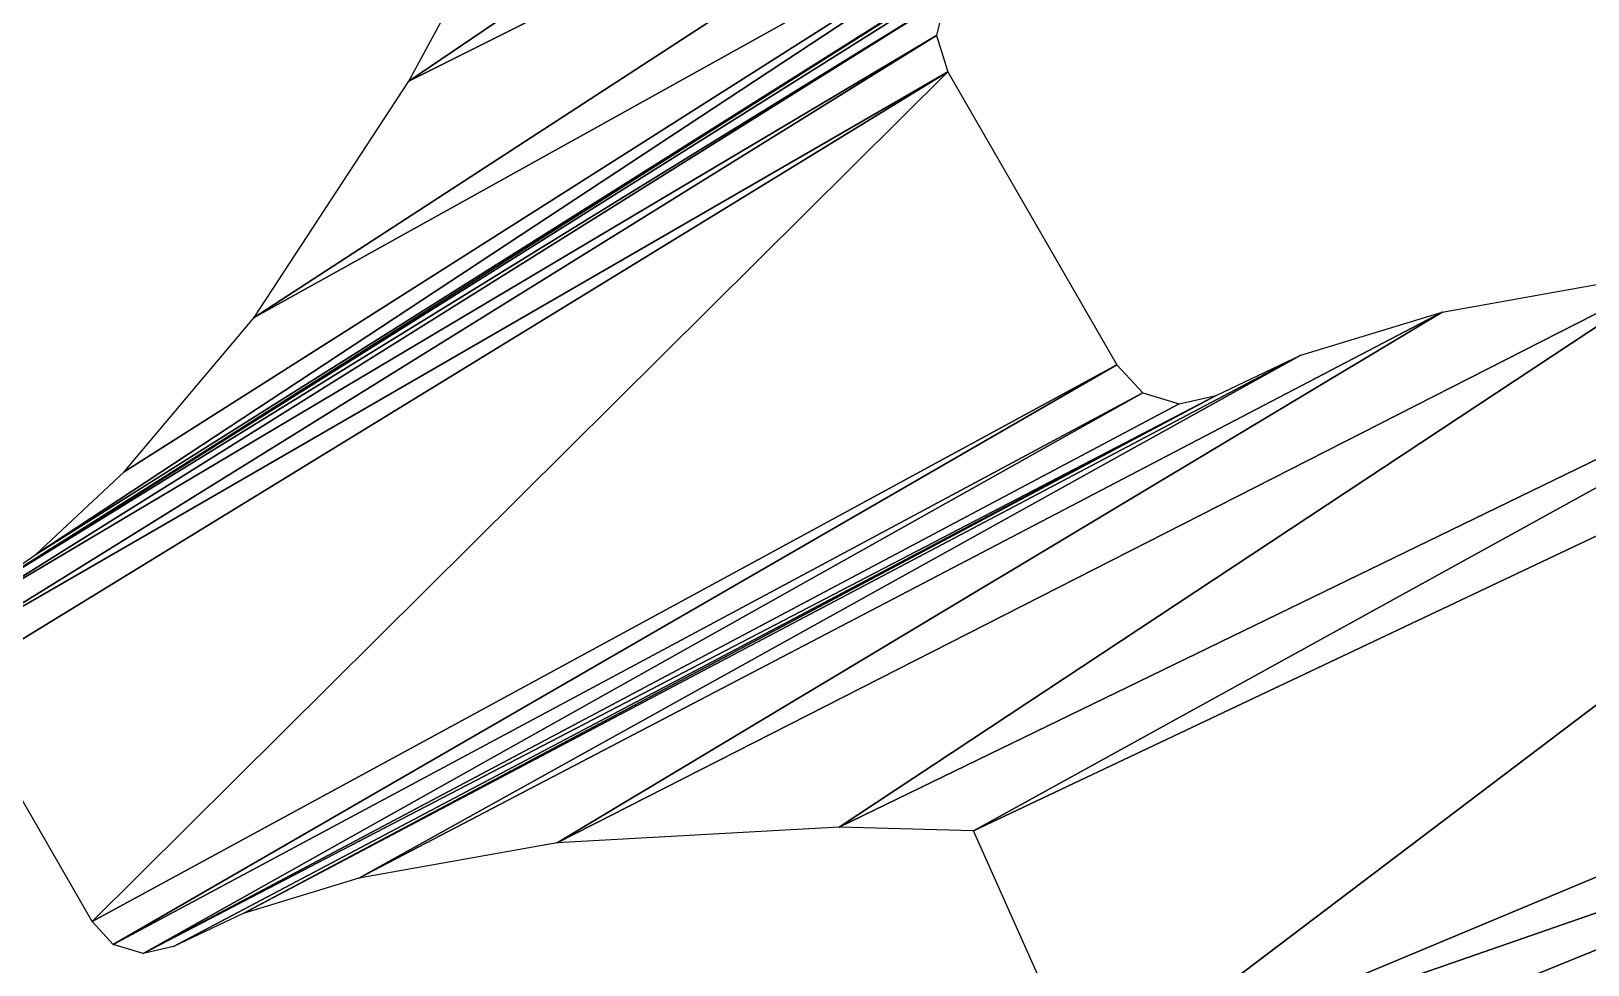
# Model space of a CAD drawing. Header units: inches. Extents: x 62 to 1153, y 3 to 780.
# Drawn here: x 110.134 to 115.013, y 36.73 to 39.656 of the extents above; entities that cross this region are included whole.
import ezdxf

# ---------------------------------------------------------------- set-up
doc = ezdxf.new("R2010")
doc.units = ezdxf.units.IN
doc.header["$MEASUREMENT"] = 0
doc.layers.add('Main_Gear', color=4, linetype='Continuous')

msp = doc.modelspace()

# ---------------------------------------------------------------- linework, layer by layer
at = {"layer": 'Main_Gear'}
for points in [[(114.1562, 40.9178, -7.4682), (111.3175, 39.4989, -11.4682), (114.747, 41.821, -7.4682)], [(111.518, 39.8692, -11.4682), (114.747, 41.821, -7.4682), (111.3175, 39.4989, -11.4682)], [(111.3175, 39.4989, -11.4682), (114.1562, 40.9178, -7.4682), (110.833, 38.7582, -11.4682)], [(113.6594, 40.3282, -7.4682), (110.833, 38.7582, -11.4682), (114.1562, 40.9178, -7.4682)], [(113.6594, 40.3282, -7.4682), (110.1484, 38.0159, -11.4682), (110.4256, 38.2748, -11.4682)], [(110.1484, 38.0159, -11.4682), (113.6594, 40.3282, -7.4682), (113.3213, 40.0125, -7.4682)], [(110.833, 38.7582, -11.4682), (113.6594, 40.3282, -7.4682), (110.4256, 38.2748, -11.4682)], [(113.3213, 40.0125, -7.4682), (109.95, 37.8791, -11.4682), (110.1484, 38.0159, -11.4682)], [(109.95, 37.8791, -11.4682), (113.3213, 40.0125, -7.4682), (113.0794, 39.8457, -7.4682)], [(112.9983, 39.7583, -7.4682), (109.95, 37.8791, -11.4682), (113.0794, 39.8457, -7.4682)], [(109.95, 37.8791, -11.4682), (112.9983, 39.7583, -7.4682), (109.8835, 37.8075, -11.4682)], [(112.9718, 39.6421, -7.4682), (109.8835, 37.8075, -11.4682), (112.9983, 39.7583, -7.4682)], [(113.0069, 39.5282, -7.4682), (109.8618, 37.7122, -11.4682), (112.9718, 39.6421, -7.4682)], [(109.8835, 37.8075, -11.4682), (112.9718, 39.6421, -7.4682), (109.8618, 37.7122, -11.4682)], [(109.8618, 37.7122, -11.4682), (113.0069, 39.5282, -7.4682), (109.8906, 37.6188, -11.4682)], [(113.0069, 39.5282, -7.4682), (110.3253, 36.8658, -11.4682), (109.8906, 37.6188, -11.4682)], [(110.3253, 36.8658, -11.4682), (113.0069, 39.5282, -7.4682), (113.5371, 38.6099, -7.4682)], [(112.667, 37.1614, -11.4682), (115.3152, 38.9104, -7.4682), (116.3928, 38.9704, -7.4682)], [(116.3928, 38.9704, -7.4682), (113.0879, 37.15, -11.4682), (112.667, 37.1614, -11.4682)], [(113.0879, 37.15, -11.4682), (116.3928, 38.9704, -7.4682), (116.9062, 38.9565, -7.4682)], [(116.9062, 38.9565, -7.4682), (113.4486, 36.3399, -11.4682), (113.0879, 37.15, -11.4682)], [(113.4486, 36.3399, -11.4682), (116.9062, 38.9565, -7.4682), (117.346, 37.9686, -7.4682)], [(115.3152, 38.9104, -7.4682), (112.667, 37.1614, -11.4682), (111.7833, 37.1122, -11.4682)], [(111.7833, 37.1122, -11.4682), (114.5562, 38.7749, -7.4682), (115.3152, 38.9104, -7.4682)], [(114.5562, 38.7749, -7.4682), (111.7833, 37.1122, -11.4682), (111.161, 37.0011, -11.4682)], [(111.161, 37.0011, -11.4682), (114.1137, 38.64, -7.4682), (114.5562, 38.7749, -7.4682)], [(113.5371, 38.6099, -7.4682), (110.3918, 36.7941, -11.4682), (110.3253, 36.8658, -11.4682)], [(110.3918, 36.7941, -11.4682), (113.5371, 38.6099, -7.4682), (113.6182, 38.5225, -7.4682)], [(110.7982, 36.8904, -11.4682), (113.8483, 38.5139, -7.4682), (114.1137, 38.64, -7.4682)], [(114.1137, 38.64, -7.4682), (111.161, 37.0011, -11.4682), (110.7982, 36.8904, -11.4682)], [(113.6182, 38.5225, -7.4682), (110.4852, 36.7653, -11.4682), (110.3918, 36.7941, -11.4682)], [(110.4852, 36.7653, -11.4682), (113.6182, 38.5225, -7.4682), (113.7321, 38.4874, -7.4682)], [(110.4852, 36.7653, -11.4682), (113.8483, 38.5139, -7.4682), (110.5805, 36.787, -11.4682)], [(113.8483, 38.5139, -7.4682), (110.4852, 36.7653, -11.4682), (113.7321, 38.4874, -7.4682)], [(113.8483, 38.5139, -7.4682), (110.7982, 36.8904, -11.4682), (110.5805, 36.787, -11.4682)], [(117.0129, 37.5778, -7.4682), (113.4486, 36.3399, -11.4682), (117.346, 37.9686, -7.4682)], [(117.0129, 37.5778, -7.4682), (112.5476, 35.3956, -11.4682), (113.1755, 36.0194, -11.4682)], [(112.5476, 35.3956, -11.4682), (117.0129, 37.5778, -7.4682), (116.2472, 36.817, -7.4682)], [(113.4486, 36.3399, -11.4682), (117.0129, 37.5778, -7.4682), (113.1755, 36.0194, -11.4682)], [(115.6387, 36.3437, -7.4682), (112.5476, 35.3956, -11.4682), (116.2472, 36.817, -7.4682)]]:
    msp.add_3dface(points, dxfattribs=at)

doc.saveas('drawing.dxf')
